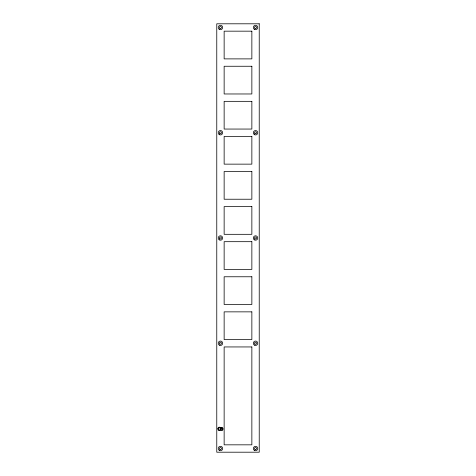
<?xml version="1.0" encoding="UTF-8"?>
<svg xmlns="http://www.w3.org/2000/svg" width="476" height="476" viewBox="0 0 476 476"><rect width="100%" height="100%" fill="white"/><g stroke="black" fill="none" stroke-linecap="round" stroke-linejoin="round"><path stroke-width="0.71" d="M218.698 429.697A0.982 0.982 0 0 0 220.132 429.673A1.089 1.089 0 0 0 220.156 428.174A1.089 1.089 0 0 0 218.662 428.055M218.722 429.679A1.184 1.184 0 0 1 218.746 428.156M222.405 429.733A0.898 0.898 0 0 1 221.191 429.578A0.898 0.898 0 0 1 221.251 428.364M222.274 429.572A0.988 0.988 0 0 0 222.292 428.251A0.785 0.785 0 0 0 221.167 428.275M217.859 428.769L218.038 429.846A1.416 1.416 0 0 0 218.323 430.239L218.573 430.441A1.535 1.535 0 0 0 218.996 430.631L219.989 430.613A1.184 1.184 0 0 0 220.311 430.435A1.142 1.142 0 0 0 220.495 430.256L220.626 430.072A2.172 2.172 0 0 0 220.739 429.852L221.031 430.239A0.988 0.988 0 0 0 221.316 430.423L221.977 430.512A1.136 1.136 0 0 0 222.447 430.358L223.143 428.941L222.518 427.585A1.303 1.303 0 0 0 222.024 427.377A1.458 1.458 0 0 0 221.637 427.353L221.334 427.418A0.958 0.958 0 0 0 220.965 427.674A1.321 1.321 0 0 0 220.739 428.055L220.519 427.668A1.261 1.261 0 0 0 219.763 427.204L218.758 427.299A1.267 1.267 0 0 0 218.365 427.567L218.258 427.686A1.833 1.833 0 0 0 217.954 428.263L217.859 428.769M259.23 23.8L216.77 23.8L216.77 452.2L259.23 452.2L259.23 23.8M251.858 31.166L224.142 31.166L224.142 58.887L251.858 58.887L251.858 31.166M251.858 66.253L224.142 66.253L224.142 93.974L251.858 93.974L251.858 66.253M251.858 101.34L224.142 101.34L224.142 129.055L251.858 129.055L251.858 101.34M251.858 136.428L224.142 136.428L224.142 164.143L251.858 164.143L251.858 136.428M251.858 171.515L224.142 171.515L224.142 199.23L251.858 199.23L251.858 171.515M251.858 206.596L224.142 206.596L224.142 234.317L251.858 234.317L251.858 206.596M251.858 241.683L224.142 241.683L224.142 269.404L251.858 269.404L251.858 241.683M251.858 276.77L224.142 276.77L224.142 304.485L251.858 304.485L251.858 276.77M251.858 311.857L224.142 311.857L224.142 339.572L251.858 339.572L251.858 311.857M251.858 346.945L224.142 346.945L224.142 444.834L251.858 444.834L251.858 346.945M254.981 28.31A1 1 0 0 0 256.54 27.554A1 1 0 0 0 255.106 26.585A1 1 0 0 0 254.981 28.31M219.96 28.352A1 1 0 0 0 221.459 27.483A1 1 0 0 0 219.96 26.62A1 1 0 0 0 219.96 28.352M255.041 449.38A1 1 0 0 0 256.54 448.517A1 1 0 0 0 255.041 447.648A1 1 0 0 0 255.041 449.38M219.96 449.38A1 1 0 0 0 221.459 448.517A1 1 0 0 0 219.96 447.648A1 1 0 0 0 219.96 449.38M255.041 238.869A1 1 0 0 0 256.54 238A1 1 0 0 0 255.041 237.131A1 1 0 0 0 255.041 238.869M219.894 238.827A1 1 0 0 0 221.453 238.071A1 1 0 0 0 220.019 237.102A1 1 0 0 0 219.894 238.827M254.981 133.572A1 1 0 0 0 256.54 132.816A1 1 0 0 0 255.106 131.84A1 1 0 0 0 254.981 133.572M219.894 133.572A1 1 0 0 0 221.453 132.816A1 1 0 0 0 220.019 131.84A1 1 0 0 0 219.894 133.572M255.041 344.124A1 1 0 0 0 256.54 343.255A1 1 0 0 0 255.041 342.393A1 1 0 0 0 255.041 344.124M219.894 344.088A1 1 0 0 0 221.453 343.327A1 1 0 0 0 220.019 342.357A1 1 0 0 0 219.894 344.088M254.44 450.433A2.213 2.213 0 0 0 257.754 448.517A2.213 2.213 0 0 0 254.44 446.601A2.213 2.213 0 0 0 254.44 450.433M219.353 450.433A2.213 2.213 0 0 0 222.667 448.517A2.213 2.213 0 0 0 219.353 446.601A2.213 2.213 0 0 0 219.353 450.433M219.353 345.171A2.213 2.213 0 0 0 222.667 343.255A2.213 2.213 0 0 0 219.353 341.346A2.213 2.213 0 0 0 219.353 345.171M254.303 345.088A2.213 2.213 0 0 0 257.748 343.416A2.213 2.213 0 0 0 254.577 341.268A2.213 2.213 0 0 0 254.303 345.088M254.303 239.833A2.213 2.213 0 0 0 257.748 238.161A2.213 2.213 0 0 0 254.577 236.013A2.213 2.213 0 0 0 254.303 239.833M219.216 239.833A2.213 2.213 0 0 0 222.661 238.161A2.213 2.213 0 0 0 219.49 236.013A2.213 2.213 0 0 0 219.216 239.833M219.216 134.571A2.213 2.213 0 0 0 222.661 132.899A2.213 2.213 0 0 0 219.49 130.751A2.213 2.213 0 0 0 219.216 134.571M254.303 134.571A2.213 2.213 0 0 0 257.748 132.899A2.213 2.213 0 0 0 254.577 130.751A2.213 2.213 0 0 0 254.303 134.571M219.216 29.316A2.213 2.213 0 0 0 222.661 27.644A2.213 2.213 0 0 0 219.49 25.496A2.213 2.213 0 0 0 219.216 29.316M254.44 29.399A2.213 2.213 0 0 0 257.754 27.483A2.213 2.213 0 0 0 254.44 25.567A2.213 2.213 0 0 0 254.44 29.399"/></g></svg>
